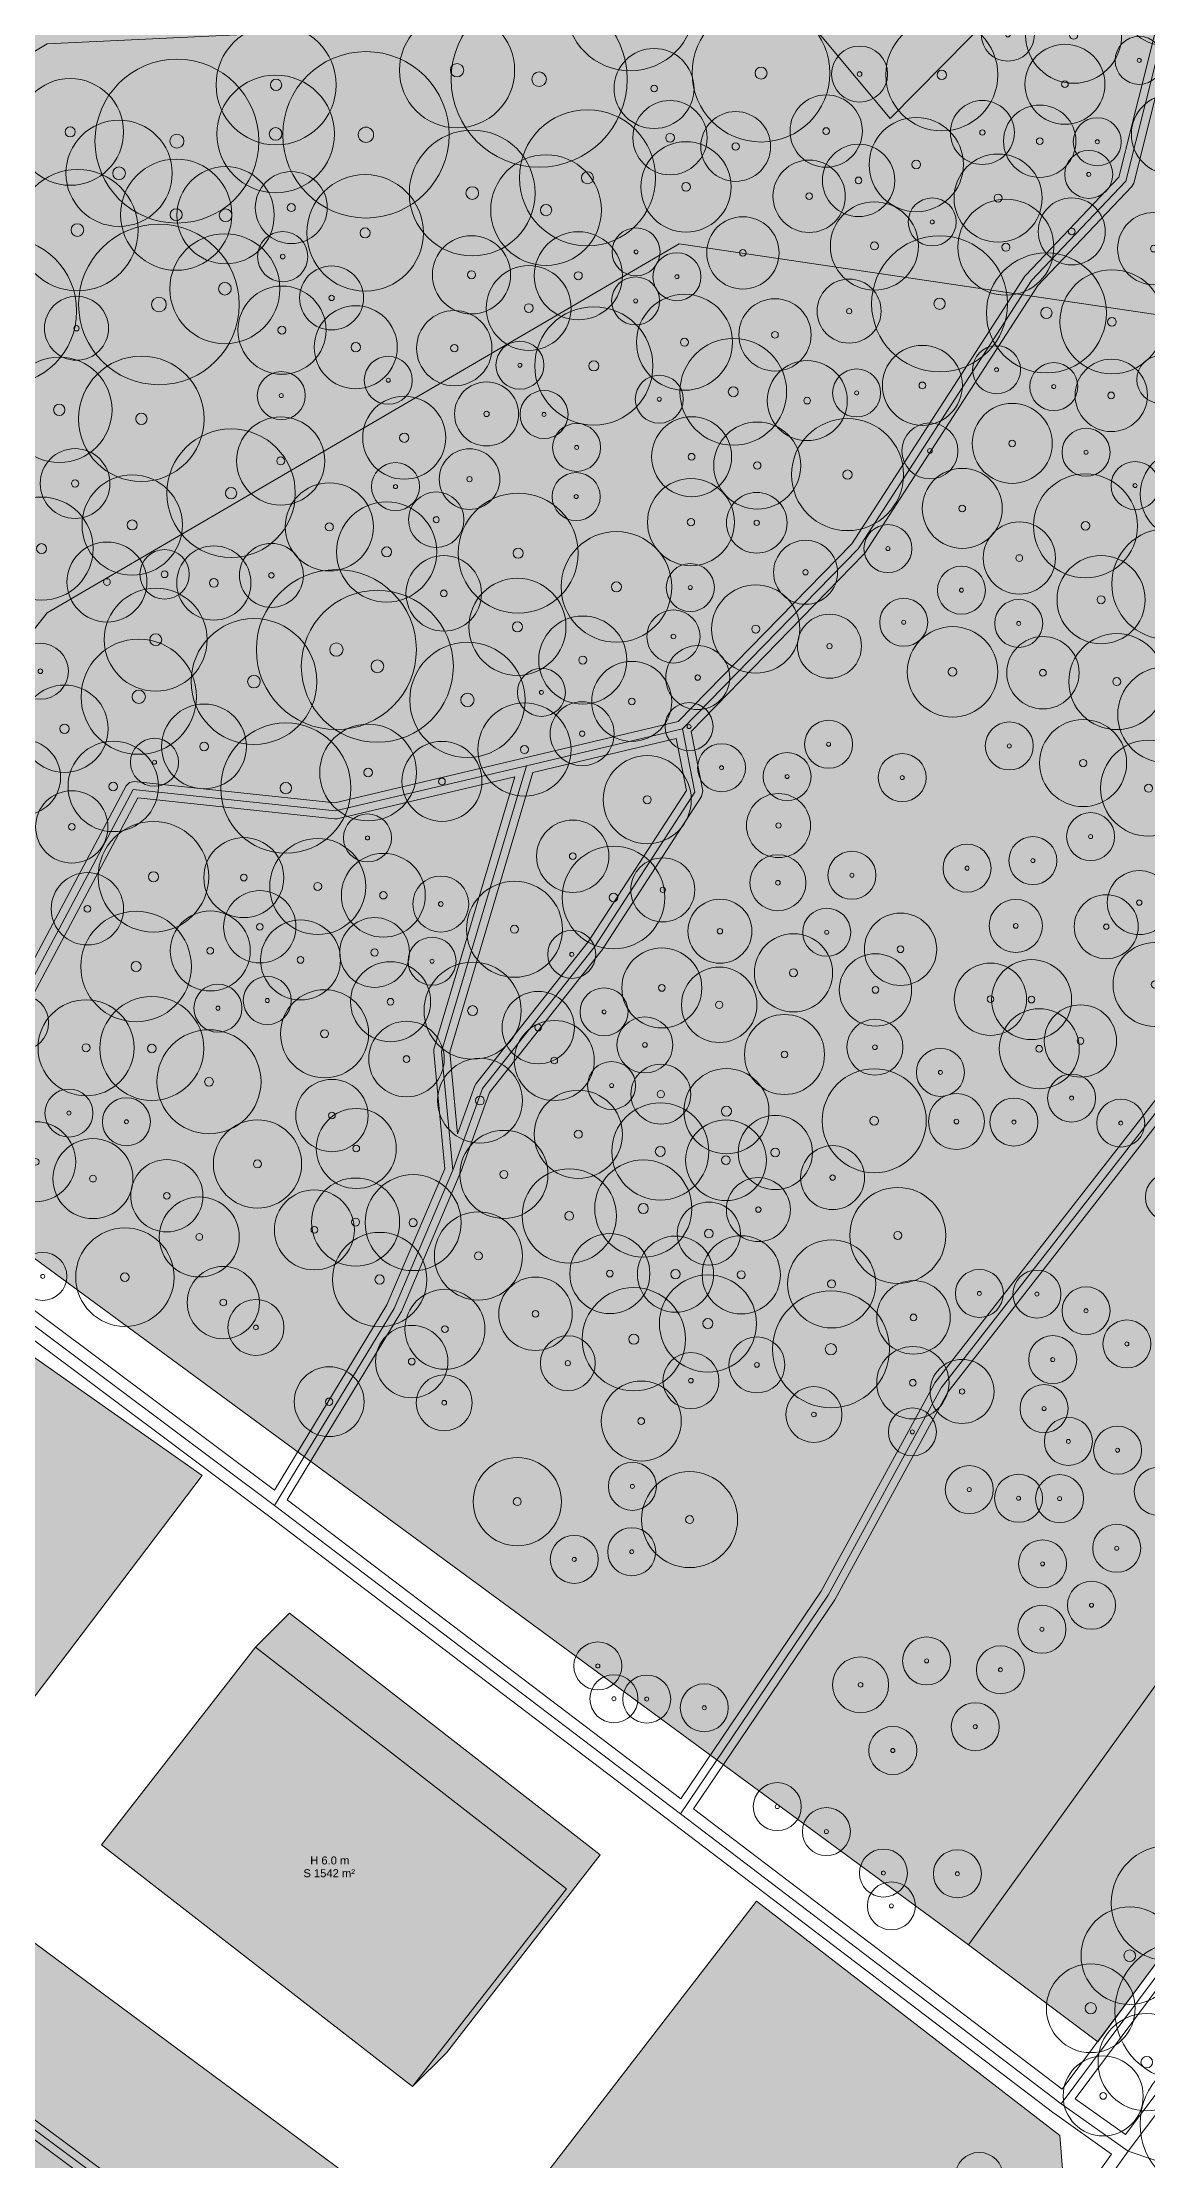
# Model space of a CAD drawing. Header units: metres. Extents: x -6 to 981, y -3 to 1020.
# Drawn here: x 196.9 to 335.1, y 208.4 to 473.2 of the extents above; entities that cross this region are included whole.
import ezdxf

# ---------------------------------------------------------------- set-up
doc = ezdxf.new("R2010")
doc.units = ezdxf.units.M
doc.header["$MEASUREMENT"] = 0
for name, color, linetype, lineweight, true_color in [('TPX_BUILDING_AREAS_TEXT', 7, 'CONTINUOUS', 0, 0x000000), ('TPX_BUILDING_HEIGHTS_TEXT', 7, 'CONTINUOUS', 0, 0x000000), ('TPX_BUILDINGS', 7, 'CONTINUOUS', 0, 0x000000), ('TPX_BUILDINGS_HATCH', 7, 'CONTINUOUS', 0, 0xf0f0f0), ('TPX_BUILDINGS_SHADOWS_HATCH', 7, 'CONTINUOUS', 0, 0x000000), ('TPX_BUILDINGS_SHADOWS_OUTLINES', 7, 'CONTINUOUS', 0, 0x000000), ('TPX_CONTOUR_LINES_5M', 7, 'CONTINUOUS', 0, 0x969696), ('TPX_ROADS_AXES', 7, 'CONTINUOUS', 0, 0x323232), ('TPX_ROADS_CONTOURS', 7, 'CONTINUOUS', 0, 0x646464), ('TPX_VEGETATION_GREEN_SPACES', 7, 'CONTINUOUS', 0, 0x58ba48), ('TPX_VEGETATION_GREEN_SPACES_HATCH', 7, 'CONTINUOUS', 0, 0x58ba48), ('TPX_VEGETATION_TREES_INDIVIDUAL', 7, 'CONTINUOUS', 0, 0x136734)]:
    doc.layers.add(name, color=color, linetype=linetype, lineweight=lineweight, true_color=true_color)
doc.styles.add('TPX_TEXTE', font='arial.ttf')

# ---------------------------------------------------------------- blocks, each defined once
blk = doc.blocks.new('TREETR006_CR055')
at = {"layer": 'TPX_VEGETATION_TREES_INDIVIDUAL'}
for radius in [5.46, 0.583]:
    blk.add_circle((0, 0, 0.04), radius, dxfattribs=at)
blk = doc.blocks.new('TREETR005_CR052')
at = {"layer": 'TPX_VEGETATION_TREES_INDIVIDUAL'}
for radius in [5.24, 0.458]:
    blk.add_circle((0, 0, 0.04), radius, dxfattribs=at)
blk = doc.blocks.new('TREETR006_CR075')
at = {"layer": 'TPX_VEGETATION_TREES_INDIVIDUAL'}
for radius in [7.5, 0.625]:
    blk.add_circle((0, 0, 0.04), radius, dxfattribs=at)
blk = doc.blocks.new('TREETR008_CR085')
at = {"layer": 'TPX_VEGETATION_TREES_INDIVIDUAL'}
for radius in [8.51, 0.75]:
    blk.add_circle((0, 0, 0.04), radius, dxfattribs=at)
blk = doc.blocks.new('TREETR008_CR092')
at = {"layer": 'TPX_VEGETATION_TREES_INDIVIDUAL'}
for radius in [9.24, 0.792]:
    blk.add_circle((0, 0, 0.04), radius, dxfattribs=at)
blk = doc.blocks.new('TREETR008_CR086')
at = {"layer": 'TPX_VEGETATION_TREES_INDIVIDUAL'}
for radius in [8.61, 0.75]:
    blk.add_circle((0, 0, 0.04), radius, dxfattribs=at)
blk = doc.blocks.new('TREETR007_CR085')
at = {"layer": 'TPX_VEGETATION_TREES_INDIVIDUAL'}
for radius in [8.5, 0.708]:
    blk.add_circle((0, 0, 0.04), radius, dxfattribs=at)
blk = doc.blocks.new('TREETR008_CR076')
at = {"layer": 'TPX_VEGETATION_TREES_INDIVIDUAL'}
for radius in [7.59, 0.792]:
    blk.add_circle((0, 0, 0.04), radius, dxfattribs=at)
blk = doc.blocks.new('TREETR007_CR075')
at = {"layer": 'TPX_VEGETATION_TREES_INDIVIDUAL'}
for radius in [7.5, 0.708]:
    blk.add_circle((0, 0, 0.04), radius, dxfattribs=at)
blk = doc.blocks.new('TREETR007_CR066')
at = {"layer": 'TPX_VEGETATION_TREES_INDIVIDUAL'}
for radius in [6.59, 0.708]:
    blk.add_circle((0, 0, 0.04), radius, dxfattribs=at)
blk = doc.blocks.new('TREETR008_CR095')
at = {"layer": 'TPX_VEGETATION_TREES_INDIVIDUAL'}
for radius in [9.5, 0.792]:
    blk.add_circle((0, 0, 0.04), radius, dxfattribs=at)
blk = doc.blocks.new('TREETR006_CR053')
at = {"layer": 'TPX_VEGETATION_TREES_INDIVIDUAL'}
for radius in [5.32, 0.625]:
    blk.add_circle((0, 0, 0.04), radius, dxfattribs=at)
blk = doc.blocks.new('TREETR006_CR070')
at = {"layer": 'TPX_VEGETATION_TREES_INDIVIDUAL'}
for radius in [7, 0.583]:
    blk.add_circle((0, 0, 0.04), radius, dxfattribs=at)
blk = doc.blocks.new('TREETR005_CR044')
at = {"layer": 'TPX_VEGETATION_TREES_INDIVIDUAL'}
for radius in [4.36, 0.458]:
    blk.add_circle((0, 0, 0.04), radius, dxfattribs=at)
blk = doc.blocks.new('TREETR005_CR045')
at = {"layer": 'TPX_VEGETATION_TREES_INDIVIDUAL'}
for radius in [4.5, 0.5]:
    blk.add_circle((0, 0, 0.04), radius, dxfattribs=at)
blk = doc.blocks.new('TREETR004_CR042')
at = {"layer": 'TPX_VEGETATION_TREES_INDIVIDUAL'}
for radius in [4.19, 0.417]:
    blk.add_circle((0, 0, 0.04), radius, dxfattribs=at)
blk = doc.blocks.new('TREETR005_CR061')
at = {"layer": 'TPX_VEGETATION_TREES_INDIVIDUAL'}
for radius in [6.05, 0.542]:
    blk.add_circle((0, 0, 0.04), radius, dxfattribs=at)
blk = doc.blocks.new('TREETR005_CR064')
at = {"layer": 'TPX_VEGETATION_TREES_INDIVIDUAL'}
for radius in [6.41, 0.542]:
    blk.add_circle((0, 0, 0.04), radius, dxfattribs=at)
blk = doc.blocks.new('TREETR006_CR059')
at = {"layer": 'TPX_VEGETATION_TREES_INDIVIDUAL'}
for radius in [5.9, 0.583]:
    blk.add_circle((0, 0, 0.04), radius, dxfattribs=at)
blk = doc.blocks.new('TREETR003_CR040')
at = {"layer": 'TPX_VEGETATION_TREES_INDIVIDUAL'}
for radius in [4, 0.333]:
    blk.add_circle((0, 0, 0.04), radius, dxfattribs=at)
blk = doc.blocks.new('TREETR003_CR038')
at = {"layer": 'TPX_VEGETATION_TREES_INDIVIDUAL'}
for radius in [3.79, 0.333]:
    blk.add_circle((0, 0, 0.04), radius, dxfattribs=at)
blk = doc.blocks.new('TREETR006_CR074')
at = {"layer": 'TPX_VEGETATION_TREES_INDIVIDUAL'}
for radius in [7.39, 0.625]:
    blk.add_circle((0, 0, 0.04), radius, dxfattribs=at)
blk = doc.blocks.new('TREETR003_CR030')
at = {"layer": 'TPX_VEGETATION_TREES_INDIVIDUAL'}
for radius in [3, 0.25]:
    blk.add_circle((0, 0, 0.04), radius, dxfattribs=at)
blk = doc.blocks.new('TREETR008_CR070')
at = {"layer": 'TPX_VEGETATION_TREES_INDIVIDUAL'}
for radius in [6.95, 0.75]:
    blk.add_circle((0, 0, 0.04), radius, dxfattribs=at)
blk = doc.blocks.new('TREETR005_CR037')
at = {"layer": 'TPX_VEGETATION_TREES_INDIVIDUAL'}
for radius in [3.74, 0.458]:
    blk.add_circle((0, 0, 0.04), radius, dxfattribs=at)
blk = doc.blocks.new('TREETR006_CR069')
at = {"layer": 'TPX_VEGETATION_TREES_INDIVIDUAL'}
for radius in [6.91, 0.625]:
    blk.add_circle((0, 0, 0.04), radius, dxfattribs=at)
blk = doc.blocks.new('TREETR003_CR035')
at = {"layer": 'TPX_VEGETATION_TREES_INDIVIDUAL'}
for radius in [3.5, 0.292]:
    blk.add_circle((0, 0, 0.04), radius, dxfattribs=at)
blk = doc.blocks.new('TREETR010_CR104')
at = {"layer": 'TPX_VEGETATION_TREES_INDIVIDUAL'}
for radius in [10.4, 0.958]:
    blk.add_circle((0, 0, 0.04), radius, dxfattribs=at)
blk = doc.blocks.new('TREETR005_CR047')
at = {"layer": 'TPX_VEGETATION_TREES_INDIVIDUAL'}
for radius in [4.71, 0.458]:
    blk.add_circle((0, 0, 0.04), radius, dxfattribs=at)
blk = doc.blocks.new('TREETR005_CR065')
at = {"layer": 'TPX_VEGETATION_TREES_INDIVIDUAL'}
for radius in [6.5, 0.542]:
    blk.add_circle((0, 0, 0.04), radius, dxfattribs=at)
blk = doc.blocks.new('TREETR009_CR100')
at = {"layer": 'TPX_VEGETATION_TREES_INDIVIDUAL'}
for radius in [10.03, 0.917]:
    blk.add_circle((0, 0, 0.04), radius, dxfattribs=at)
blk = doc.blocks.new('TREETR007_CR081')
at = {"layer": 'TPX_VEGETATION_TREES_INDIVIDUAL'}
for radius in [8.14, 0.708]:
    blk.add_circle((0, 0, 0.04), radius, dxfattribs=at)
blk = doc.blocks.new('TREETR005_CR049')
at = {"layer": 'TPX_VEGETATION_TREES_INDIVIDUAL'}
for radius in [4.89, 0.5]:
    blk.add_circle((0, 0, 0.04), radius, dxfattribs=at)
blk = doc.blocks.new('TREETR005_CR053')
at = {"layer": 'TPX_VEGETATION_TREES_INDIVIDUAL'}
for radius in [5.3, 0.542]:
    blk.add_circle((0, 0, 0.04), radius, dxfattribs=at)
blk = doc.blocks.new('TREETR004_CR047')
at = {"layer": 'TPX_VEGETATION_TREES_INDIVIDUAL'}
for radius in [4.72, 0.417]:
    blk.add_circle((0, 0, 0.04), radius, dxfattribs=at)
blk = doc.blocks.new('TREETR005_CR060')
at = {"layer": 'TPX_VEGETATION_TREES_INDIVIDUAL'}
for radius in [6, 0.5]:
    blk.add_circle((0, 0, 0.04), radius, dxfattribs=at)
blk = doc.blocks.new('TREETR004_CR035')
at = {"layer": 'TPX_VEGETATION_TREES_INDIVIDUAL'}
for radius in [3.47, 0.375]:
    blk.add_circle((0, 0, 0.04), radius, dxfattribs=at)
blk = doc.blocks.new('TREETR008_CR074')
at = {"layer": 'TPX_VEGETATION_TREES_INDIVIDUAL'}
for radius in [7.35, 0.792]:
    blk.add_circle((0, 0, 0.04), radius, dxfattribs=at)
blk = doc.blocks.new('TREETR005_CR059')
at = {"layer": 'TPX_VEGETATION_TREES_INDIVIDUAL'}
for radius in [5.89, 0.542]:
    blk.add_circle((0, 0, 0.04), radius, dxfattribs=at)
blk = doc.blocks.new('TREETR007_CR061')
at = {"layer": 'TPX_VEGETATION_TREES_INDIVIDUAL'}
for radius in [6.09, 0.725]:
    blk.add_circle((0, 0, 0.04), radius, dxfattribs=at)
blk = doc.blocks.new('TREETR005_CR058')
at = {"layer": 'TPX_VEGETATION_TREES_INDIVIDUAL'}
for radius in [5.82, 0.5]:
    blk.add_circle((0, 0, 0.04), radius, dxfattribs=at)
blk = doc.blocks.new('TREETR003_CR033')
at = {"layer": 'TPX_VEGETATION_TREES_INDIVIDUAL'}
for radius in [3.32, 0.292]:
    blk.add_circle((0, 0, 0.04), radius, dxfattribs=at)
blk = doc.blocks.new('TREETR005_CR054')
at = {"layer": 'TPX_VEGETATION_TREES_INDIVIDUAL'}
for radius in [5.44, 0.458]:
    blk.add_circle((0, 0, 0.04), radius, dxfattribs=at)
blk = doc.blocks.new('TREETR005_CR057')
at = {"layer": 'TPX_VEGETATION_TREES_INDIVIDUAL'}
for radius in [5.65, 0.542]:
    blk.add_circle((0, 0, 0.04), radius, dxfattribs=at)
blk = doc.blocks.new('TREETR005_CR039')
at = {"layer": 'TPX_VEGETATION_TREES_INDIVIDUAL'}
for radius in [3.94, 0.542]:
    blk.add_circle((0, 0, 0.04), radius, dxfattribs=at)
blk = doc.blocks.new('TREETR007_CR069')
at = {"layer": 'TPX_VEGETATION_TREES_INDIVIDUAL'}
for radius in [6.92, 0.708]:
    blk.add_circle((0, 0, 0.04), radius, dxfattribs=at)
blk = doc.blocks.new('TREETR008_CR100')
at = {"layer": 'TPX_VEGETATION_TREES_INDIVIDUAL'}
for radius in [10, 0.833]:
    blk.add_circle((0, 0, 0.04), radius, dxfattribs=at)
blk = doc.blocks.new('TREETR006_CR065')
at = {"layer": 'TPX_VEGETATION_TREES_INDIVIDUAL'}
for radius in [6.45, 0.625]:
    blk.add_circle((0, 0, 0.04), radius, dxfattribs=at)
blk = doc.blocks.new('TREETR008_CR066')
at = {"layer": 'TPX_VEGETATION_TREES_INDIVIDUAL'}
for radius in [6.64, 0.792]:
    blk.add_circle((0, 0, 0.04), radius, dxfattribs=at)
blk = doc.blocks.new('TREETR005_CR062')
at = {"layer": 'TPX_VEGETATION_TREES_INDIVIDUAL'}
for radius in [6.15, 0.542]:
    blk.add_circle((0, 0, 0.04), radius, dxfattribs=at)
blk = doc.blocks.new('TREETR009_CR072')
at = {"layer": 'TPX_VEGETATION_TREES_INDIVIDUAL'}
for radius in [7.2, 0.917]:
    blk.add_circle((0, 0, 0.04), radius, dxfattribs=at)
blk = doc.blocks.new('TREETR008_CR069')
at = {"layer": 'TPX_VEGETATION_TREES_INDIVIDUAL'}
for radius in [6.87, 0.792]:
    blk.add_circle((0, 0, 0.04), radius, dxfattribs=at)
blk = doc.blocks.new('TREETR009_CR110')
at = {"layer": 'TPX_VEGETATION_TREES_INDIVIDUAL'}
for radius in [11, 0.917]:
    blk.add_circle((0, 0, 0.04), radius, dxfattribs=at)
blk = doc.blocks.new('TREETR005_CR055')
at = {"layer": 'TPX_VEGETATION_TREES_INDIVIDUAL'}
for radius in [5.51, 0.5]:
    blk.add_circle((0, 0, 0.04), radius, dxfattribs=at)
blk = doc.blocks.new('TREETR006_CR073')
at = {"layer": 'TPX_VEGETATION_TREES_INDIVIDUAL'}
for radius in [7.28, 0.625]:
    blk.add_circle((0, 0, 0.04), radius, dxfattribs=at)
blk = doc.blocks.new('TREETR005_CR046')
at = {"layer": 'TPX_VEGETATION_TREES_INDIVIDUAL'}
for radius in [4.64, 0.542]:
    blk.add_circle((0, 0, 0.04), radius, dxfattribs=at)
blk = doc.blocks.new('TREETR005_CR051')
at = {"layer": 'TPX_VEGETATION_TREES_INDIVIDUAL'}
for radius in [5.05, 0.542]:
    blk.add_circle((0, 0, 0.04), radius, dxfattribs=at)
blk = doc.blocks.new('TREETR008_CR061')
at = {"layer": 'TPX_VEGETATION_TREES_INDIVIDUAL'}
for radius in [6.08, 0.792]:
    blk.add_circle((0, 0, 0.04), radius, dxfattribs=at)
blk = doc.blocks.new('TREETR004_CR050')
at = {"layer": 'TPX_VEGETATION_TREES_INDIVIDUAL'}
for radius in [5, 0.417]:
    blk.add_circle((0, 0, 0.04), radius, dxfattribs=at)
blk = doc.blocks.new('TREETR007_CR078')
at = {"layer": 'TPX_VEGETATION_TREES_INDIVIDUAL'}
for radius in [7.84, 0.708]:
    blk.add_circle((0, 0, 0.04), radius, dxfattribs=at)
blk = doc.blocks.new('TREETR007_CR056')
at = {"layer": 'TPX_VEGETATION_TREES_INDIVIDUAL'}
for radius in [5.55, 0.708]:
    blk.add_circle((0, 0, 0.04), radius, dxfattribs=at)
blk = doc.blocks.new('TREETR004_CR046')
at = {"layer": 'TPX_VEGETATION_TREES_INDIVIDUAL'}
for radius in [4.59, 0.417]:
    blk.add_circle((0, 0, 0.04), radius, dxfattribs=at)
blk = doc.blocks.new('TREETR006_CR063')
at = {"layer": 'TPX_VEGETATION_TREES_INDIVIDUAL'}
for radius in [6.27, 0.625]:
    blk.add_circle((0, 0, 0.04), radius, dxfattribs=at)
blk = doc.blocks.new('TREETR004_CR031')
at = {"layer": 'TPX_VEGETATION_TREES_INDIVIDUAL'}
for radius in [3.09, 0.417]:
    blk.add_circle((0, 0, 0.04), radius, dxfattribs=at)
blk = doc.blocks.new('TREETR006_CR048')
at = {"layer": 'TPX_VEGETATION_TREES_INDIVIDUAL'}
for radius in [4.76, 0.583]:
    blk.add_circle((0, 0, 0.04), radius, dxfattribs=at)
blk = doc.blocks.new('TREETR008_CR072')
at = {"layer": 'TPX_VEGETATION_TREES_INDIVIDUAL'}
for radius in [7.2, 0.833]:
    blk.add_circle((0, 0, 0.04), radius, dxfattribs=at)
blk = doc.blocks.new('TREETR007_CR080')
at = {"layer": 'TPX_VEGETATION_TREES_INDIVIDUAL'}
for radius in [8.03, 0.708]:
    blk.add_circle((0, 0, 0.04), radius, dxfattribs=at)
blk = doc.blocks.new('TREETR006_CR052')
at = {"layer": 'TPX_VEGETATION_TREES_INDIVIDUAL'}
for radius in [5.19, 0.583]:
    blk.add_circle((0, 0, 0.04), radius, dxfattribs=at)
blk = doc.blocks.new('TREETR010_CR087')
at = {"layer": 'TPX_VEGETATION_TREES_INDIVIDUAL'}
for radius in [8.74, 1.04]:
    blk.add_circle((0, 0, 0.04), radius, dxfattribs=at)
blk = doc.blocks.new('TREETR003_CR034')
at = {"layer": 'TPX_VEGETATION_TREES_INDIVIDUAL'}
for radius in [3.43, 0.333]:
    blk.add_circle((0, 0, 0.04), radius, dxfattribs=at)
blk = doc.blocks.new('TREETR009_CR102')
at = {"layer": 'TPX_VEGETATION_TREES_INDIVIDUAL'}
for radius in [10.24, 0.875]:
    blk.add_circle((0, 0, 0.04), radius, dxfattribs=at)
blk = doc.blocks.new('TREETR004_CR045')
at = {"layer": 'TPX_VEGETATION_TREES_INDIVIDUAL'}
for radius in [4.52, 0.417]:
    blk.add_circle((0, 0, 0.04), radius, dxfattribs=at)
blk = doc.blocks.new('TREETR007_CR073')
at = {"layer": 'TPX_VEGETATION_TREES_INDIVIDUAL'}
for radius in [7.3, 0.708]:
    blk.add_circle((0, 0, 0.04), radius, dxfattribs=at)
blk = doc.blocks.new('TREETR006_CR067')
at = {"layer": 'TPX_VEGETATION_TREES_INDIVIDUAL'}
for radius in [6.67, 0.625]:
    blk.add_circle((0, 0, 0.04), radius, dxfattribs=at)
blk = doc.blocks.new('TREETR006_CR061')
at = {"layer": 'TPX_VEGETATION_TREES_INDIVIDUAL'}
for radius in [6.07, 0.625]:
    blk.add_circle((0, 0, 0.04), radius, dxfattribs=at)
blk = doc.blocks.new('TREETR003_CR031')
at = {"layer": 'TPX_VEGETATION_TREES_INDIVIDUAL'}
for radius in [3.13, 0.292]:
    blk.add_circle((0, 0, 0.04), radius, dxfattribs=at)
blk = doc.blocks.new('TREETR008_CR079')
at = {"layer": 'TPX_VEGETATION_TREES_INDIVIDUAL'}
for radius in [7.86, 0.792]:
    blk.add_circle((0, 0, 0.04), radius, dxfattribs=at)
blk = doc.blocks.new('TREETR008_CR064')
at = {"layer": 'TPX_VEGETATION_TREES_INDIVIDUAL'}
for radius in [6.43, 0.75]:
    blk.add_circle((0, 0, 0.04), radius, dxfattribs=at)

msp = doc.modelspace()

# ---------------------------------------------------------------- hatches: boundary and pattern name
at = {"layer": 'TPX_BUILDINGS_HATCH'}
msp.add_hatch(color=256, dxfattribs=at).paths.add_polyline_path([(223.57, 272.64), (204.34, 247.91), (243.2, 217.69), (262.43, 242.42), (223.57, 272.64)])
at = {"layer": 'TPX_BUILDINGS_SHADOWS_HATCH'}
for points in [[(98.14, 337.89), (65.89, 295.44), (72.19, 290.86), (116.94, 257.67), (115.02, 255.12), (118.15, 252.81), (123.93, 248.54), (125.68, 250.85), (166.63, 220.28), (168.67, 218.75), (171.2, 216.86), (174.63, 221.87), (232.75, 178.84), (228.84, 173.61), (232.63, 170.78), (274.91, 139.12), (277.18, 137.42), (275.77, 135.56), (277.32, 134.39), (283.5, 129.75), (284.96, 131.68), (335.79, 93.74), (344.68, 105.62), (295.57, 142.28), (289.6, 136.31), (283.69, 140.75), (283.46, 140.93), (292.03, 152.26), (289.76, 153.97), (247.48, 185.63), (244.02, 188.22), (245.81, 190.58), (249.73, 195.81), (191.6, 238.84), (185.14, 232.39), (183.52, 233.6), (181.48, 235.13), (140.53, 265.7), (129.97, 255.14), (124.51, 259.17), (122.07, 260.98), (125.62, 265.73), (127.54, 268.28), (85.64, 299.35), (88.71, 302.42), (95.08, 309.46), (91.95, 312.29), (87.71, 308.04), (90.84, 305.22), (84.47, 298.18), (81.34, 301), (82.17, 301.92), (76.5, 306.05), (99.78, 336.69), (98.14, 337.89)], [(227.82, 276.89), (223.57, 272.64), (262.43, 242.42), (243.2, 217.69), (247.44, 221.93), (266.67, 246.67), (227.82, 276.89)]]:
    msp.add_hatch(color=256, dxfattribs=at).paths.add_polyline_path(points)
at = {"layer": 'TPX_VEGETATION_GREEN_SPACES_HATCH'}
for points in [[(0, 285.25), (0, 268.78), (4.45, 264.51), (94.97, 374.81), (100.02, 378.38), (107.66, 379.61), (110.53, 383.52), (111.63, 381.93), (176.53, 335.46), (312.7, 235.41), (389.4, 341.85), (394.24, 354.34), (422.66, 391), (438.74, 443.42), (344.73, 514.33), (276.68, 565.71), (254.3, 560.87), (233.22, 559.52), (234.33, 552.05), (239.23, 541.86), (243.7, 531.44), (244.71, 503.76), (242.54, 492.28), (229.07, 480.66), (203.63, 477.84), (175.82, 469.15), (158.9, 461.73), (150.23, 457.3), (141.98, 457.19), (130.45, 461.18), (119.72, 469.42), (109.94, 476.46), (100.33, 485.33), (97.16, 489.02), (95.81, 494.36), (93.86, 499.68), (90.57, 503.01), (85.22, 504.89), (80.23, 503.28), (76.02, 499.84), (72.74, 492.22), (71.59, 490.17), (66.99, 478.44), (38.17, 395.85), (2.01, 291.07), (0, 285.25)], [(389.4, 341.85), (312.7, 235.41), (328.86, 223.3), (473.39, 418.37), (438.74, 443.42), (422.66, 391), (394.24, 354.34), (389.4, 341.85)], [(168.36, 317.2), (132.25, 267.29), (173.42, 236.76), (216.9, 294.1), (179.89, 320.1), (173.36, 319.82), (168.36, 317.2)], [(260.28, 207.31), (241.88, 182.83), (283.86, 150.84), (324.49, 206.87), (324.11, 211.57), (286.21, 240.88), (260.28, 207.31)]]:
    msp.add_hatch(color=256, dxfattribs=at).paths.add_polyline_path(points)

# ---------------------------------------------------------------- linework, layer by layer
at = {"layer": 'TPX_BUILDINGS', "elevation": 0.04}
msp.add_lwpolyline([(223.57, 272.64), (204.34, 247.91), (243.2, 217.69), (262.43, 242.42)], close=True, dxfattribs=at)
at = {"layer": 'TPX_BUILDINGS_SHADOWS_OUTLINES', "elevation": 0.04}
msp.add_lwpolyline([(227.82, 276.89), (223.57, 272.64), (262.43, 242.42), (243.2, 217.69), (247.44, 221.93), (266.67, 246.67)], close=True, dxfattribs=at)
msp.add_lwpolyline([(249.73, 195.81), (191.6, 238.84)], dxfattribs=at)
at = {"layer": 'TPX_CONTOUR_LINES_5M', "elevation": 0.05}
for points in [[(53.5, 670.49), (105.16, 581.09), (55.3, 521.49), (92.18, 453.27), (118.52, 463.56), (144.85, 441.32), (197.53, 473.05), (250.2, 475.54), (260.75, 491.69), (250.54, 551.29), (223.87, 555.36), (191.51, 581.09), (260.81, 670.49)], [(411.44, 640.69), (392.87, 610.89), (396.27, 581.09), (355.55, 523.08), (329.22, 533.25), (297.39, 521.49), (279.54, 491.69), (302.88, 463.72), (355.55, 517.1), (387.1, 461.89), (381.89, 432.41), (276.54, 448.04), (197.53, 401.91), (103.51, 283.1), (114.21, 253.3), (92.18, 239.69), (57.74, 253.3), (46.45, 223.5), (65.84, 197.56)]]:
    msp.add_lwpolyline(points, dxfattribs=at)
at = {"layer": 'TPX_ROADS_AXES', "elevation": 0.03}
for points in [[(324.28, 215.55), (475.95, 418.9), (514.93, 469.78), (516.97, 472.56), (519.58, 476.04), (594.17, 575.38), (597.58, 580.77), (601.9, 590.18), (603.8, 597.49), (605.57, 605.86), (605.89, 618.61), (600.83, 645.98), (600.17, 651.18), (604.81, 657.89), (603.12, 670.56), (601.32, 684.16), (597.76, 711.02), (596.55, 720.04)], [(231.76, 75.89), (256.8, 106.55), (263.95, 116.38), (277.32, 134.39), (285.12, 145.28), (303.18, 169.54), (315.3, 185.64), (319.69, 191.47), (332.65, 209.63), (485.39, 412.39), (524.62, 466.57), (577.79, 537.9), (611.21, 582.72), (614.3, 590.33), (615.63, 596.45), (616.36, 601.55), (616.07, 608.93), (611.17, 647.23)], [(350.63, 512.94), (337.35, 475.7), (332.37, 455.89), (320.58, 443.45), (298.91, 409.93), (276.93, 387.42), (257.45, 382.81), (233.55, 377.15), (208.29, 379.84), (185.1, 336.29), (173.58, 329.52)], [(276.7, 251.8), (295.15, 279.11), (309.27, 305.04), (337.35, 341.05), (356.51, 359.26), (366.48, 380.63), (387.22, 402.4), (413.12, 424.13), (430.63, 453.25)], [(276.93, 387.42), (278.49, 379.49), (265.97, 360.2), (251.94, 342.45), (248.24, 332.26)], [(225.95, 290.35), (240.89, 314.96), (248.24, 332.26), (246.84, 347.09), (257.45, 382.81)], [(107.66, 379.61), (170.92, 332.35), (173.58, 329.52), (225.95, 290.35), (276.7, 251.8), (324.28, 215.55), (332.65, 209.63), (344.49, 205.64), (398.11, 166.25), (403.33, 158.06), (404.31, 149.59), (305.68, 17.99)], [(303.18, 169.54), (347, 134.97), (328.24, 112.4), (285.12, 145.28), (281.69, 147.88), (237.72, 181.24), (175.41, 227.56), (128.57, 262.37), (125.52, 264.23)]]:
    msp.add_lwpolyline(points, dxfattribs=at)
at = {"layer": 'TPX_ROADS_CONTOURS', "elevation": 0.03}
for points in [[(336.38, 475.94), (331.46, 456.38), (319.85, 444.14), (319.74, 443.99), (298.12, 410.56), (276.42, 388.32), (257.22, 383.78), (233.48, 378.16), (208.4, 380.84), (207.82, 380.72), (207.41, 380.31), (184.35, 337.01)], [(336.56, 341.67), (308.48, 305.66), (308.39, 305.52), (294.29, 279.63), (276.74, 253.65), (227.54, 291.03), (241.74, 314.45), (241.81, 314.57), (249.16, 331.87), (249.18, 331.92), (252.82, 341.95), (266.75, 359.58), (266.81, 359.66), (279.32, 378.95), (279.47, 379.68), (278.02, 387.1), (299.62, 409.23), (299.75, 409.39), (321.37, 442.83), (333.09, 455.2), (333.34, 455.64), (338.31, 475.41)]]:
    msp.add_lwpolyline(points, dxfattribs=at)
for points in [[(278.33, 252.43), (295.98, 278.55), (296.03, 278.63), (310.11, 304.49), (338.09, 340.38), (357.2, 358.53), (357.42, 358.83), (367.32, 380.06), (387.91, 401.67), (413.76, 423.37), (413.97, 423.62), (430.65, 451.35), (474.26, 418.3), (324.38, 217.36)], [(326, 216.17), (475.88, 417.13), (483.25, 412.04), (332.33, 211.69)], [(247.86, 347), (258.24, 381.97), (276.15, 386.21), (277.43, 379.69), (265.16, 360.78), (251.15, 343.07), (251, 342.79), (248.82, 336.78)], [(175.85, 329.7), (185.6, 335.43), (185.98, 335.82), (208.85, 378.78), (233.44, 376.15), (233.78, 376.18), (256, 381.43), (245.88, 347.38), (245.85, 347), (247.22, 332.42), (239.99, 315.42), (225.93, 292.24)], [(127.38, 264.27), (145.67, 290.04), (159.89, 309.63), (173.86, 327.44), (225.05, 289.15), (275.79, 250.6), (323.37, 214.36), (323.42, 214.33), (330.55, 209.27), (318.48, 192.36), (314.1, 186.54), (301.98, 170.44), (284.53, 146.98), (282.3, 148.68), (238.32, 182.04), (238.31, 182.05), (176.01, 228.37), (129.16, 263.18), (129.09, 263.23)], [(147.8, 189.59), (153.19, 196.91), (169.47, 218.14), (173.15, 222.95), (175.61, 226.17), (236.29, 181.06), (233.91, 178.03), (229.85, 172.87), (213.43, 151.35), (208.17, 144.43), (198.48, 151.81), (178.57, 166.43), (179.74, 167.99), (179.93, 168.73), (179.54, 169.39), (178.8, 169.59), (178.14, 169.2), (176.95, 167.62), (159.3, 180.58)]]:
    msp.add_lwpolyline(points, close=True, dxfattribs=at)
at = {"layer": 'TPX_VEGETATION_GREEN_SPACES', "elevation": 0}
msp.add_lwpolyline([(176.53, 335.46), (312.7, 235.41), (389.4, 341.85), (394.24, 354.34), (422.66, 391), (438.74, 443.42), (344.73, 514.33), (276.68, 565.71), (254.3, 560.87), (233.22, 559.52), (234.33, 552.05), (239.23, 541.86), (243.7, 531.44), (244.71, 503.76), (242.54, 492.28), (229.07, 480.66), (203.63, 477.84), (175.82, 469.15)], dxfattribs=at)
for points in [[(389.4, 341.85), (312.7, 235.41), (328.86, 223.3), (473.39, 418.37), (438.74, 443.42), (422.66, 391), (394.24, 354.34)], [(168.36, 317.2), (132.25, 267.29), (173.42, 236.76), (216.9, 294.1), (179.89, 320.1), (173.36, 319.82)], [(260.28, 207.31), (241.88, 182.83), (283.86, 150.84), (324.49, 206.87), (324.11, 211.57), (286.21, 240.88)]]:
    msp.add_lwpolyline(points, close=True, dxfattribs=at)

# ---------------------------------------------------------------- block references
at = {"layer": 'TPX_VEGETATION_TREES_INDIVIDUAL'}
for name, p in [('TREETR007_CR080', (270.4, 477.71, 0.04)), ('TREETR005_CR052', (337.17, 478.09, 0.04)), ('TREETR009_CR110', (259.02, 468.62, 0.04)), ('TREETR005_CR060', (325.83, 474.11, 0.04)), ('TREETR008_CR072', (248.76, 469.74, 0.04)), ('TREETR008_CR086', (286.76, 469.38, 0.04)), ('TREETR003_CR033', (317.61, 474.19, 0.04)), ('TREETR007_CR075', (226.14, 467.91, 0.04)), ('TREETR006_CR070', (309.35, 469.16, 0.04)), ('TREETR003_CR030', (334.02, 470.97, 0.04)), ('TREETR010_CR104', (237.38, 461.67, 0.04)), ('TREETR004_CR050', (273.39, 467.46, 0.04)), ('TREETR003_CR035', (299.08, 469.26, 0.04)), ('TREETR004_CR050', (324.74, 467.99, 0.04)), ('TREETR006_CR067', (200.41, 462.03, 0.04)), ('TREETR009_CR102', (213.75, 460.88, 0.04)), ('TREETR008_CR074', (226.09, 461.78, 0.04)), ('TREETR004_CR045', (294.9, 462.14, 0.04)), ('TREETR004_CR050', (338.04, 461.73, 0.04)), ('TREETR008_CR066', (206.52, 456.86, 0.04)), ('TREETR008_CR085', (265.06, 456.3, 0.04)), ('TREETR005_CR046', (275.38, 461.31, 0.04)), ('TREETR005_CR044', (283.59, 460.21, 0.04)), ('TREETR005_CR059', (306.16, 457.95, 0.04)), ('TREETR003_CR040', (314.42, 461.96, 0.04)), ('TREETR004_CR045', (321.59, 460.87, 0.04)), ('TREETR003_CR030', (328.78, 460.8, 0.04)), ('TREETR008_CR079', (250.66, 454.39, 0.04)), ('TREETR005_CR057', (277.38, 455.16, 0.04)), ('TREETR008_CR070', (213.66, 451.68, 0.04)), ('TREETR007_CR069', (259.89, 452.26, 0.04)), ('TREETR004_CR045', (292.77, 453.99, 0.04)), ('TREETR004_CR045', (298.95, 455.97, 0.04)), ('TREETR005_CR055', (316.39, 453.76, 0.04)), ('TREETR003_CR030', (327.72, 456.72, 0.04)), ('TREETR008_CR076', (201.32, 449.76, 0.04)), ('TREETR008_CR061', (219.83, 451.62, 0.04)), ('TREETR005_CR045', (228.05, 452.57, 0.04)), ('TREETR006_CR073', (237.27, 449.41, 0.04)), ('TREETR005_CR055', (300.93, 447.78, 0.04)), ('TREETR003_CR030', (308.15, 450.78, 0.04)), ('TREETR005_CR060', (317.36, 447.62, 0.04)), ('TREETR004_CR042', (325.59, 449.59, 0.04)), ('TREETR009_CR100', (211.5, 440.46, 0.04)), ('TREETR004_CR045', (284.49, 446.91, 0.04)), ('TREETR004_CR045', (335.85, 447.44, 0.04)), ('TREETR008_CR092', (191.98, 439.63, 0.04)), ('TREETR008_CR069', (219.74, 442.43, 0.04)), ('TREETR003_CR031', (226.97, 446.44, 0.04)), ('TREETR005_CR049', (250.57, 444.17, 0.04)), ('TREETR005_CR055', (263.92, 444.05, 0.04)), ('TREETR003_CR030', (271.14, 447.04, 0.04)), ('TREETR007_CR085', (309.08, 440.55, 0.04)), ('TREETR003_CR040', (233.08, 441.28, 0.04)), ('TREETR005_CR053', (257.72, 440.02, 0.04)), ('TREETR003_CR030', (276.24, 443.93, 0.04)), ('TREETR007_CR075', (322.42, 439.4, 0.04)), ('TREETR005_CR055', (226.88, 437.25, 0.04)), ('TREETR003_CR030', (271.08, 440.91, 0.04)), ('TREETR003_CR040', (297.77, 439.63, 0.04)), ('TREETR005_CR065', (330.62, 438.3, 0.04)), ('TREETR003_CR040', (201.2, 437.49, 0.04)), ('TREETR006_CR052', (236.1, 435.11, 0.04)), ('TREETR005_CR047', (248.42, 435, 0.04)), ('TREETR006_CR074', (265.86, 432.78, 0.04)), ('TREETR005_CR060', (277.19, 435.74, 0.04)), ('TREETR004_CR045', (288.5, 436.66, 0.04)), ('TREETR003_CR030', (256.62, 432.87, 0.04)), ('TREETR006_CR067', (283.29, 429.55, 0.04)), ('TREETR004_CR050', (306.92, 430.35, 0.04)), ('TREETR003_CR030', (316.19, 432.3, 0.04)), ('TREETR007_CR066', (199.05, 427.29, 0.04)), ('TREETR007_CR078', (209.31, 426.17, 0.04)), ('TREETR003_CR030', (226.8, 429.07, 0.04)), ('TREETR003_CR030', (240.17, 430.99, 0.04)), ('TREETR003_CR030', (274.04, 428.62, 0.04)), ('TREETR004_CR050', (292.53, 428.44, 0.04)), ('TREETR003_CR030', (298.7, 429.4, 0.04)), ('TREETR003_CR030', (323.35, 430.19, 0.04)), ('TREETR004_CR045', (330.53, 429.1, 0.04)), ('TREETR003_CR030', (336.72, 431.08, 0.04)), ('TREETR006_CR052', (242.16, 423.81, 0.04)), ('TREETR003_CR040', (252.45, 426.78, 0.04)), ('TREETR003_CR030', (259.64, 426.71, 0.04)), ('TREETR005_CR055', (226.72, 420.9, 0.04)), ('TREETR004_CR050', (278.08, 421.43, 0.04)), ('TREETR004_CR050', (318.15, 423.09, 0.04)), ('TREETR007_CR080', (220.52, 416.87, 0.04)), ('TREETR003_CR030', (263.71, 422.59, 0.04)), ('TREETR005_CR054', (286.29, 420.33, 0.04)), ('TREETR006_CR070', (297.57, 419.19, 0.04)), ('TREETR003_CR035', (307.87, 422.16, 0.04)), ('TREETR003_CR030', (327.38, 421.98, 0.04)), ('TREETR005_CR044', (201.02, 418.08, 0.04)), ('TREETR003_CR038', (250.32, 418.63, 0.04)), ('TREETR005_CR055', (339.66, 416.75, 0.04)), ('TREETR006_CR063', (208.16, 412.9, 0.04)), ('TREETR003_CR030', (241.07, 417.69, 0.04)), ('TREETR003_CR030', (263.65, 416.45, 0.04)), ('TREETR005_CR054', (278, 413.25, 0.04)), ('TREETR004_CR050', (311.91, 414.97, 0.04)), ('TREETR005_CR065', (327.3, 412.78, 0.04)), ('TREETR003_CR030', (333.51, 417.83, 0.04)), ('TREETR006_CR065', (196.83, 409.94, 0.04)), ('TREETR005_CR055', (232.8, 412.66, 0.04)), ('TREETR006_CR063', (239.96, 409.53, 0.04)), ('TREETR004_CR035', (246.16, 413.56, 0.04)), ('TREETR006_CR075', (256.4, 409.37, 0.04)), ('TREETR003_CR038', (286.22, 413.17, 0.04)), ('TREETR004_CR045', (319.04, 408.77, 0.04)), ('TREETR004_CR050', (205.01, 405.77, 0.04)), ('TREETR003_CR040', (225.56, 406.6, 0.04)), ('TREETR006_CR069', (268.68, 405.16, 0.04)), ('TREETR003_CR040', (292.32, 406.98, 0.04)), ('TREETR003_CR030', (302.62, 409.95, 0.04)), ('TREETR006_CR069', (337.5, 405.53, 0.04)), ('TREETR004_CR031', (212.21, 406.73, 0.04)), ('TREETR005_CR046', (218.36, 405.65, 0.04)), ('TREETR004_CR047', (247.1, 404.35, 0.04)), ('TREETR003_CR030', (277.92, 405.08, 0.04)), ('TREETR005_CR055', (329.26, 403.56, 0.04)), ('TREETR008_CR100', (233.68, 397.32, 0.04)), ('TREETR006_CR061', (256.31, 400.17, 0.04)), ('TREETR005_CR055', (286.09, 399.89, 0.04)), ('TREETR003_CR030', (311.81, 404.75, 0.04)), ('TREETR008_CR064', (211.1, 398.56, 0.04)), ('TREETR008_CR095', (238.8, 395.23, 0.04)), ('TREETR003_CR030', (304.59, 400.73, 0.04)), ('TREETR003_CR030', (318.96, 400.59, 0.04)), ('TREETR008_CR079', (223.38, 393.33, 0.04)), ('TREETR005_CR055', (264.48, 396.01, 0.04)), ('TREETR003_CR033', (275.81, 398.96, 0.04)), ('TREETR003_CR040', (295.31, 397.75, 0.04)), ('TREETR005_CR057', (310.69, 394.54, 0.04)), ('TREETR003_CR035', (196.68, 394.61, 0.04)), ('TREETR008_CR072', (208.98, 391.43, 0.04)), ('TREETR008_CR072', (250.06, 391.03, 0.04)), ('TREETR003_CR040', (278.84, 393.82, 0.04)), ('TREETR004_CR045', (321.99, 394.43, 0.04)), ('TREETR005_CR060', (331.22, 393.32, 0.04)), ('TREETR003_CR030', (259.31, 391.97, 0.04)), ('TREETR004_CR050', (270.6, 390.84, 0.04)), ('TREETR005_CR060', (337.34, 389.18, 0.04)), ('TREETR006_CR055', (199.7, 387.43, 0.04)), ('TREETR005_CR053', (217.14, 385.22, 0.04)), ('TREETR005_CR058', (257.19, 384.83, 0.04)), ('TREETR003_CR040', (264.4, 386.81, 0.04)), ('TREETR003_CR030', (277.76, 387.7, 0.04)), ('TREETR007_CR081', (227.36, 380.01, 0.04)), ('TREETR005_CR061', (237.65, 381.96, 0.04)), ('TREETR003_CR030', (295.2, 385.49, 0.04)), ('TREETR003_CR030', (317.79, 385.28, 0.04)), ('TREETR005_CR054', (327.01, 383.14, 0.04)), ('TREETR005_CR047', (194.5, 381.35, 0.04)), ('TREETR005_CR057', (205.79, 380.22, 0.04)), ('TREETR003_CR030', (210.95, 383.23, 0.04)), ('TREETR004_CR050', (246.88, 380.85, 0.04)), ('TREETR005_CR055', (272.53, 378.56, 0.04)), ('TREETR003_CR030', (281.82, 382.55, 0.04)), ('TREETR003_CR030', (290.02, 381.45, 0.04)), ('TREETR003_CR030', (304.4, 381.32, 0.04)), ('TREETR005_CR060', (335.2, 380, 0.04)), ('TREETR004_CR045', (200.61, 375.16, 0.04)), ('TREETR003_CR040', (288.94, 375.33, 0.04)), ('TREETR003_CR030', (237.57, 373.78, 0.04)), ('TREETR004_CR045', (263.22, 371.49, 0.04)), ('TREETR003_CR030', (327.95, 373.94, 0.04)), ('TREETR006_CR069', (210.82, 368.93, 0.04)), ('TREETR004_CR050', (222.11, 368.82, 0.04)), ('TREETR005_CR060', (231.35, 367.71, 0.04)), ('TREETR003_CR030', (320.73, 370.94, 0.04)), ('TREETR005_CR052', (239.55, 366.61, 0.04)), ('TREETR005_CR064', (268.31, 366.33, 0.04)), ('TREETR003_CR040', (274.48, 367.29, 0.04)), ('TREETR003_CR035', (288.87, 368.18, 0.04)), ('TREETR003_CR030', (298.12, 369.11, 0.04)), ('TREETR003_CR030', (312.51, 370, 0.04)), ('TREETR004_CR045', (202.56, 364.92, 0.04)), ('TREETR003_CR035', (246.73, 365.52, 0.04)), ('TREETR005_CR060', (255.94, 362.36, 0.04)), ('TREETR003_CR040', (334.03, 365.7, 0.04)), ('TREETR004_CR045', (224.11, 362.67, 0.04)), ('TREETR003_CR040', (281.62, 362.12, 0.04)), ('TREETR003_CR033', (318.6, 362.78, 0.04)), ('TREETR003_CR040', (329.9, 362.68, 0.04)), ('TREETR006_CR069', (208.65, 357.71, 0.04)), ('TREETR004_CR050', (217.92, 359.66, 0.04)), ('TREETR004_CR050', (229.2, 358.53, 0.04)), ('TREETR005_CR044', (238.46, 359.46, 0.04)), ('TREETR003_CR030', (294.97, 361.99, 0.04)), ('TREETR004_CR045', (304.19, 359.86, 0.04)), ('TREETR003_CR030', (245.64, 358.37, 0.04)), ('TREETR003_CR030', (263.1, 359.23, 0.04)), ('TREETR005_CR049', (290.81, 356.92, 0.04)), ('TREETR005_CR052', (335.99, 355.46, 0.04)), ('TREETR004_CR050', (240.45, 353.31, 0.04)), ('TREETR006_CR061', (250.71, 352.19, 0.04)), ('TREETR004_CR050', (274.36, 355.03, 0.04)), ('TREETR005_CR047', (281.53, 352.92, 0.04)), ('TREETR004_CR045', (301.06, 354.78, 0.04)), ('TREETR004_CR045', (315.43, 353.62, 0.04)), ('TREETR004_CR050', (320.57, 353.57, 0.04)), ('TREETR003_CR030', (218.88, 352.5, 0.04)), ('TREETR003_CR030', (225.05, 353.46, 0.04)), ('TREETR005_CR055', (232.2, 349.3, 0.04)), ('TREETR003_CR030', (267.14, 352.04, 0.04)), ('TREETR003_CR035', (194.21, 350.69, 0.04)), ('TREETR005_CR060', (202.39, 347.55, 0.04)), ('TREETR005_CR065', (210.61, 347.47, 0.04)), ('TREETR004_CR045', (258.91, 350.07, 0.04)), ('TREETR004_CR050', (321.53, 347.43, 0.04)), ('TREETR004_CR045', (326.68, 348.4, 0.04)), ('TREETR005_CR065', (217.76, 343.31, 0.04)), ('TREETR004_CR047', (242.44, 346.14, 0.04)), ('TREETR004_CR050', (260.92, 345.96, 0.04)), ('TREETR003_CR035', (272.24, 347.9, 0.04)), ('TREETR004_CR050', (289.69, 346.71, 0.04)), ('TREETR003_CR035', (300.99, 347.62, 0.04)), ('TREETR003_CR030', (309.18, 344.48, 0.04)), ('TREETR005_CR053', (251.63, 340.94, 0.04)), ('TREETR003_CR030', (268.08, 342.83, 0.04)), ('TREETR005_CR037', (274.23, 341.75, 0.04)), ('TREETR006_CR053', (282.43, 339.62, 0.04)), ('TREETR005_CR065', (300.91, 338.43, 0.04)), ('TREETR003_CR030', (325.58, 341.26, 0.04)), ('TREETR003_CR030', (200.26, 339.39, 0.04)), ('TREETR004_CR045', (233.13, 339.08, 0.04)), ('TREETR005_CR055', (263.92, 336.74, 0.04)), ('TREETR003_CR035', (311.18, 338.33, 0.04)), ('TREETR003_CR030', (207.44, 338.3, 0.04)), ('TREETR004_CR050', (236.17, 334.96, 0.04)), ('TREETR006_CR061', (274.17, 334.59, 0.04)), ('TREETR005_CR046', (288.54, 334.46, 0.04)), ('TREETR003_CR030', (318.37, 338.26, 0.04)), ('TREETR003_CR030', (331.72, 338.13, 0.04)), ('TREETR004_CR050', (196.1, 333.3, 0.04)), ('TREETR005_CR055', (223.82, 333.03, 0.04)), ('TREETR005_CR055', (254.62, 331.72, 0.04)), ('TREETR005_CR051', (282.37, 333.49, 0.04)), ('TREETR004_CR050', (203.26, 331.19, 0.04)), ('TREETR003_CR040', (295.7, 331.32, 0.04)), ('TREETR004_CR045', (212.49, 329.05, 0.04)), ('TREETR005_CR055', (236.08, 325.76, 0.04)), ('TREETR005_CR060', (243.27, 325.69, 0.04)), ('TREETR005_CR059', (262.79, 326.53, 0.04)), ('TREETR006_CR061', (272.04, 327.46, 0.04)), ('TREETR003_CR040', (286.42, 327.32, 0.04)), ('TREETR003_CR030', (337.79, 328.87, 0.04)), ('TREETR004_CR050', (216.55, 323.9, 0.04)), ('TREETR004_CR050', (230.93, 324.79, 0.04)), ('TREETR005_CR060', (303.85, 324.09, 0.04)), ('TREETR005_CR055', (251.44, 321.53, 0.04)), ('TREETR005_CR039', (280.23, 324.32, 0.04)), ('TREETR005_CR062', (207.25, 318.88, 0.04)), ('TREETR006_CR059', (239.09, 318.58, 0.04)), ('TREETR004_CR050', (267.86, 319.32, 0.04)), ('TREETR006_CR048', (276.07, 319.25, 0.04)), ('TREETR005_CR049', (284.29, 319.17, 0.04)), ('TREETR005_CR055', (295.58, 318.04, 0.04)), ('TREETR003_CR030', (196.99, 318.98, 0.04)), ('TREETR004_CR045', (219.55, 315.7, 0.04)), ('TREETR004_CR046', (258.57, 314.3, 0.04)), ('TREETR006_CR061', (280.12, 313.08, 0.04)), ('TREETR004_CR046', (305.81, 313.85, 0.04)), ('TREETR003_CR030', (314.05, 316.84, 0.04)), ('TREETR003_CR030', (321.24, 316.77, 0.04)), ('TREETR003_CR035', (223.63, 312.59, 0.04)), ('TREETR004_CR050', (247.25, 312.37, 0.04)), ('TREETR006_CR065', (270.86, 311.12, 0.04)), ('TREETR007_CR073', (295.5, 309.86, 0.04)), ('TREETR003_CR030', (327.38, 314.67, 0.04)), ('TREETR004_CR045', (243.1, 308.32, 0.04)), ('TREETR003_CR030', (332.48, 310.53, 0.04)), ('TREETR003_CR034', (262.61, 308.13, 0.04)), ('TREETR003_CR035', (286.24, 307.91, 0.04)), ('TREETR004_CR045', (305.73, 305.68, 0.04)), ('TREETR003_CR030', (323.22, 308.57, 0.04)), ('TREETR005_CR044', (232.78, 303.31, 0.04)), ('TREETR003_CR035', (278, 305.94, 0.04)), ('TREETR003_CR040', (311.88, 304.59, 0.04)), ('TREETR003_CR035', (247.16, 303.17, 0.04)), ('TREETR004_CR050', (271.79, 300.89, 0.04)), ('TREETR003_CR035', (293.37, 301.71, 0.04)), ('TREETR003_CR030', (322.13, 302.45, 0.04)), ('TREETR003_CR030', (305.67, 299.54, 0.04)), ('TREETR003_CR030', (325.17, 298.34, 0.04)), ('TREETR003_CR030', (331.32, 297.25, 0.04)), ('TREETR005_CR055', (256.29, 290.82, 0.04)), ('TREETR003_CR030', (270.68, 292.73, 0.04)), ('TREETR005_CR060', (277.83, 288.57, 0.04)), ('TREETR003_CR030', (312.79, 292.32, 0.04)), ('TREETR003_CR030', (318.94, 291.24, 0.04)), ('TREETR003_CR030', (324.08, 291.19, 0.04)), ('TREETR003_CR030', (336.41, 292.1, 0.04)), ('TREETR003_CR030', (263.41, 283.6, 0.04)), ('TREETR003_CR030', (270.6, 284.55, 0.04)), ('TREETR003_CR030', (321.94, 283.04, 0.04)), ('TREETR003_CR030', (331.21, 284.99, 0.04)), ('TREETR003_CR030', (328.06, 277.87, 0.04)), ('TREETR003_CR030', (321.87, 274.86, 0.04)), ('TREETR003_CR030', (266.36, 270.28, 0.04)), ('TREETR003_CR030', (307.45, 270.91, 0.04)), ('TREETR003_CR030', (316.68, 269.8, 0.04)), ('TREETR003_CR035', (299.2, 267.92, 0.04)), ('TREETR003_CR030', (268.37, 266.18, 0.04)), ('TREETR003_CR030', (272.48, 266.14, 0.04)), ('TREETR003_CR030', (279.66, 265.05, 0.04)), ('TREETR003_CR030', (313.53, 262.68, 0.04)), ('TREETR003_CR030', (303.23, 259.71, 0.04)), ('TREETR003_CR030', (288.79, 252.69, 0.04)), ('TREETR003_CR030', (294.92, 249.57, 0.04)), ('TREETR003_CR030', (302.06, 244.39, 0.04)), ('TREETR003_CR030', (311.3, 244.3, 0.04)), ('TREETR009_CR072', (337.72, 240.64, 0.04)), ('TREETR003_CR030', (303.05, 240.29, 0.04)), ('TREETR007_CR061', (332.84, 234.06, 0.04)), ('TREETR010_CR087', (339.73, 227.16, 0.04)), ('TREETR007_CR056', (327.97, 227.49, 0.04)), ('TREETR007_CR061', (334.97, 220.75, 0.04)), ('TREETR004_CR050', (329.52, 216.53, 0.04)), ('TREETR010_CR087', (342.87, 213.02, 0.04)), ('TREETR003_CR030', (314.02, 206.46, 0.04))]:
    msp.add_blockref(name, p, dxfattribs=at)

# ---------------------------------------------------------------- texts
at = {"layer": 'TPX_BUILDING_AREAS_TEXT', "style": 'TPX_TEXTE'}
msp.add_text('S 1542 m²', height=1, dxfattribs=at).set_placement((229.56, 243.87, 0.05))
at = {"layer": 'TPX_BUILDING_HEIGHTS_TEXT', "style": 'TPX_TEXTE'}
msp.add_text('H 6.0 m', height=1, dxfattribs=at).set_placement((230.41, 245.47, 0.05))

doc.saveas('drawing.dxf')
